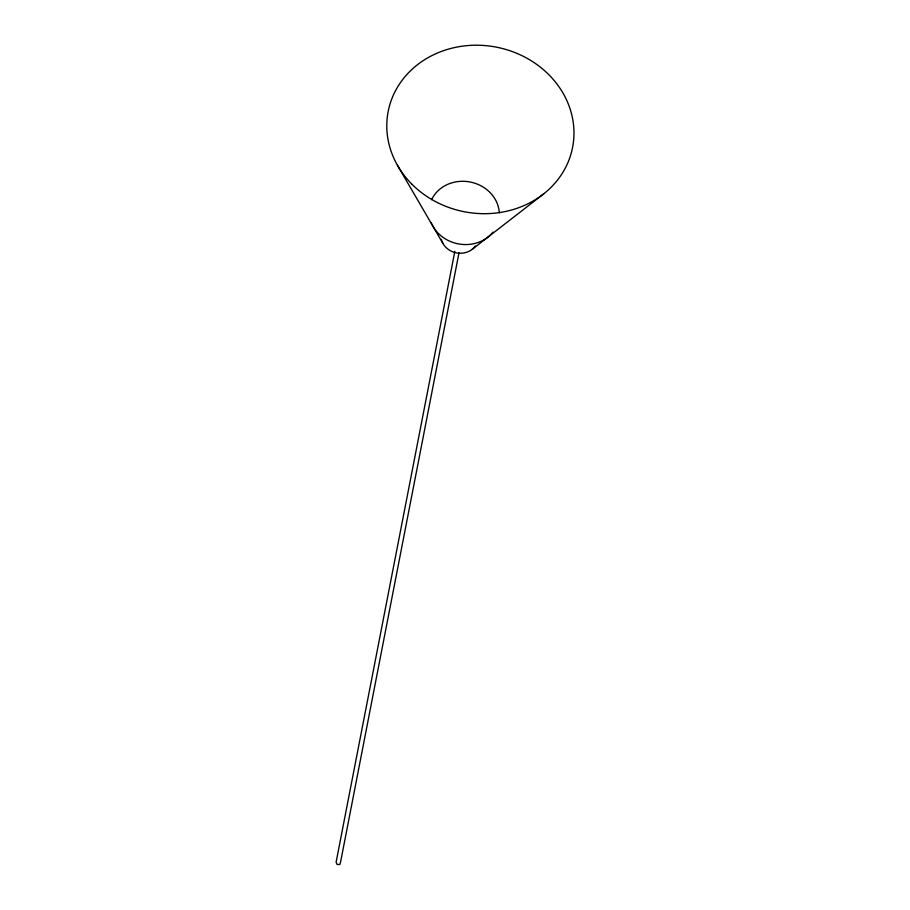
<?xml version="1.0" encoding="UTF-8"?>
<svg xmlns="http://www.w3.org/2000/svg" width="910" height="910" viewBox="0 0 910 910"><rect width="100%" height="100%" fill="white"/><g stroke="black" fill="none" stroke-linecap="round" stroke-linejoin="round"><path stroke-width="1.36" d="M454.829 251.365L336.108 862.145L337.098 864.5L339.851 864.466L340.567 862.1L459.015 252.707M472.267 249.272L543.805 193.773M397.477 165.336L443.011 243.584M475.407 246.018A18.791 16.767 11 0 1 456.388 252.878A18.791 16.767 11 0 1 441.327 239.398M493.015 232.095A35.285 31.497 11 0 1 459.664 244.107A35.285 31.497 11 0 1 431.147 222.563M431.636 199.677A35.285 31.497 11 0 1 470.163 182.011A35.285 31.497 11 0 1 499.272 212.815M411.548 183.843A93.946 83.856 11 0 0 569.717 157.965A93.946 83.856 11 0 0 459.868 46.547A93.946 83.856 11 0 0 411.548 183.843"/></g></svg>
